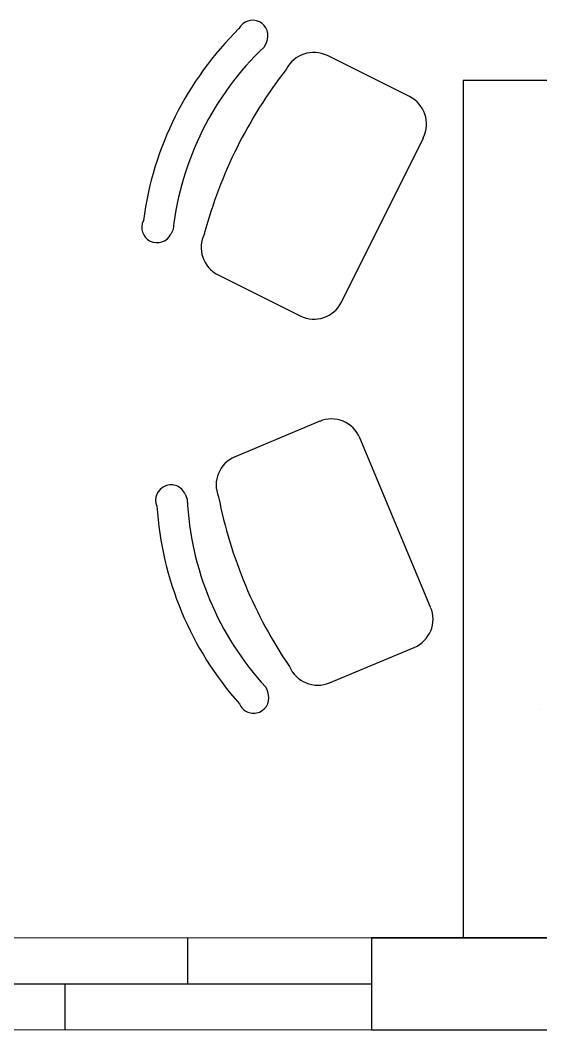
# Model space of a CAD drawing. Header units: metres. Extents: x 114 to 241, y 266 to 640.
# Drawn here: x 123.636 to 124.486, y 278.062 to 279.71 of the extents above; entities that cross this region are included whole.
import ezdxf

# ---------------------------------------------------------------- set-up
doc = ezdxf.new("R2010")
doc.units = ezdxf.units.M
doc.layers.add('Carimbo', color=7, linetype='Continuous')
doc.layers.add('Piso', color=251, linetype='Continuous', lineweight=9)
doc.layers.add('Portas', color=24, linetype='Continuous', lineweight=30)

# ---------------------------------------------------------------- blocks, each defined once
blk = doc.blocks.new('porta de correr 2 metros')
at = {"layer": 'Piso'}
for p, q in [((-15, 0), (-15, -200)), ((0, 0), (0, -200))]:
    blk.add_line(p, q, dxfattribs=at)
at = {"layer": 'Portas'}
for p, q in [((-7.5, 0), (-7.5, -80)), ((-7.5, -30), (0, -30)), ((-15, -50), (-7.5, -50)), ((-7.5, -80), (0, -80)), ((-7.5, -120), (-7.5, -200)), ((-7.5, -120), (0, -120)), ((-15, -150), (-7.5, -150)), ((-7.5, -170), (0, -170))]:
    blk.add_line(p, q, dxfattribs=at)

msp = doc.modelspace()

# ---------------------------------------------------------------- linework, layer by layer
at = {"layer": 'Carimbo'}
for p, q in [((124.0267, 279.7072), (124.0267, 279.7072)), ((124.0379, 279.6737), (124.0341, 279.666)), ((124.2717, 279.5851), (124.1375, 279.652)), ((124.9594, 279.6116), (124.3594, 279.6116)), ((124.3594, 279.6116), (124.3594, 278.2116)), ((124.1604, 279.2495), (124.2942, 279.518)), ((123.8856, 279.3681), (123.8818, 279.3604)), ((123.8482, 279.3492), (123.8482, 279.3492)), ((123.959, 279.294), (124.0933, 279.2271)), ((124.1251, 279.055), (123.9867, 278.9971)), ((124.3061, 278.7513), (124.1905, 279.0281)), ((123.8724, 278.9494), (123.8724, 278.9494)), ((123.9051, 278.936), (123.9084, 278.9281)), ((124.1409, 278.6281), (124.2793, 278.6859)), ((124.0368, 278.6209), (124.0401, 278.613)), ((124.0266, 278.5803), (124.0266, 278.5803)), ((124.486, 278.5845), (124.486, 278.5845)), ((124.2094, 278.2116), (124.2094, 278.0616)), ((124.2094, 278.2116), (125.8094, 278.2116)), ((124.2094, 278.0616), (126.0594, 278.0616))]:
    msp.add_line(p, q, dxfattribs=at)
msp.add_lwpolyline([(124.9594, 278.6116), (125.5594, 278.6116), (125.5594, 278.8116), (125.8094, 278.8116), (125.8094, 278.2116), (124.2094, 278.2116)], dxfattribs=at)
for centre, radius, start, end in [((124.0155, 279.6848), 0.025, 63.5071, 153.5071), ((124.0155, 279.6848), 0.025, 333.5071, 63.5071), ((124.3707, 279.3123), 0.5383, 134.5355, 172.4786), ((124.3707, 279.3123), 0.4883, 133.5784, 173.4357), ((124.1152, 279.6072), 0.05, 63.5071, 153.5071), ((124.6618, 279.1672), 0.7507, 141.9804, 165.0337), ((124.2494, 279.5403), 0.05, 333.5071, 63.5071), ((123.8594, 279.3716), 0.025, 153.5071, 243.5071), ((123.9814, 279.3387), 0.05, 153.5071, 243.5071), ((123.8594, 279.3716), 0.025, 243.5071, 333.5071), ((124.1156, 279.2718), 0.05, 243.5071, 333.5071), ((124.1443, 279.0088), 0.05, 22.6769, 112.6769), ((124.0059, 278.951), 0.05, 112.6769, 202.6769), ((123.8821, 278.9263), 0.025, 112.6769, 202.6769), ((123.8821, 278.9263), 0.025, 22.6769, 112.6769), ((124.3962, 278.9515), 0.5383, 183.7053, 221.6484), ((124.3962, 278.9515), 0.4883, 182.7483, 222.6055), ((124.6963, 279.0769), 0.7507, 191.1502, 214.2035), ((124.26, 278.732), 0.05, 292.6769, 22.6769), ((124.1216, 278.6742), 0.05, 202.6769, 292.6769), ((124.017, 278.6034), 0.025, 292.6769, 22.6769), ((124.017, 278.6034), 0.025, 202.6769, 292.6769)]:
    msp.add_arc(centre, radius, start, end, dxfattribs=at)

# ---------------------------------------------------------------- block references
at = {"layer": 'Carimbo', "xscale": 0.009999999999990905, "yscale": 0.009999999999990905, "zscale": 0.01, "rotation": 90}
msp.add_blockref('porta de correr 2 metros', (122.2094, 278.2116), dxfattribs=at)

doc.saveas('drawing.dxf')
